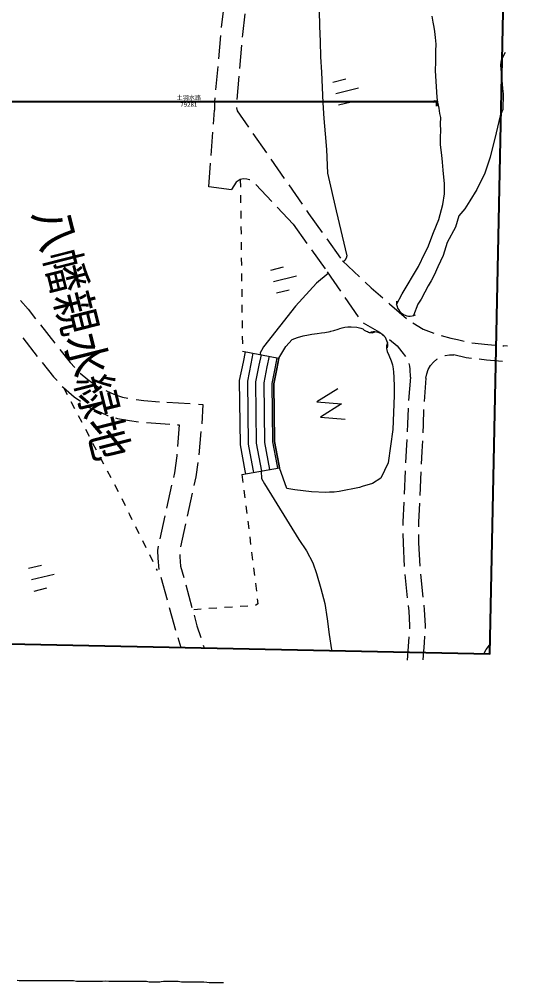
# Model space of a CAD drawing. Header units: millimetres. Extents: x 604133 to 1296463, y 247237 to 595748.
# Drawn here: x 831860 to 911210, y 284985 to 438839 of the extents above; entities that cross this region are included whole.
import ezdxf

# ---------------------------------------------------------------- set-up
doc = ezdxf.new("R2010")
doc.units = ezdxf.units.MM
doc.header["$LTSCALE"] = 100
doc.header["$PDSIZE"] = 300
doc.layers.get('Defpoints').update_dxf_attribs({"color": 153})
doc.layers.add('D-BGD', color=7, linetype='Continuous', lineweight=13)
doc.layers.add('S-SUV-ROAD', color=8, linetype='Continuous', lineweight=18)
doc.layers.add('D-WORK2', color=11, linetype='Continuous', plot=False)
doc.layers.add('D-WORK_1', color=11, linetype='Continuous', plot=False)
doc.styles.add('BIGFONT', font='txt', dxfattribs={"height": 0.2, "bigfont": 'BIGFONT'})
doc.styles.add('MS ゴシック', font='MS Gothic.ttf')
doc.dimstyles.new('DIM-200', dxfattribs={"dimscale": 200, "dimtxt": 3.5, "dimasz": 2.5, "dimexe": 0, "dimexo": 2, "dimgap": 0.8, "dimtad": 1, "dimdec": 0, "dimzin": 0, "dimdsep": 46, "dimtxsty": 'MS ゴシック', "dimblk": 'OPEN', "dimcen": 0.1, "dimclrd": 256, "dimclre": 256, "dimclrt": 256, "dimaunit": 1, "dimadec": 4, "dimazin": 0, "dimtfac": 1, "dimtdec": 0, "dimtmove": 0, "dimatfit": 3, "dimldrblk": 'OPEN', "dimfxl": 1, "dimtolj": 1, "dimtzin": 0, "dimlwd": -1, "dimlwe": -1, "dimarcsym": 2})

# ---------------------------------------------------------------- blocks, each defined once
blk = doc.blocks.new('21311212131313131')
at = {"layer": 'D-BGD', "linetype": 'Continuous'}
for p, q in [((2645314.605, -1081091.6319, 361448.9805), (2645290.4643, -1081691.757, 361419.9805)), ((2645280.6501, -1081847.1297, 361417.9805), (2645290.4643, -1081691.757, 361419.9805)), ((2681994.8971, -1094251.7587, 361491.9805), (2685704.8219, -1093772.3454, 361750.9804)), ((2650716.1934, -1094021.7183, 361529.9805), (2654460.7541, -1094222.4883, 361544.9805)), ((2665705.274, -1094521.7807, 361459.9805), (2669454.0598, -1094621.1202, 361437.9805)), ((2675698.9561, -1094713.1773, 361278.9805), (2677016.2202, -1094647.6703, 361269.9805)), ((2677016.2202, -1094647.6703, 361269.9805), (2680752.653, -1094369.7348, 361426.9805)), ((2650578.2961, -1096522.7148, 361529.9805), (2654323.5866, -1096715.9041, 361544.9805)), ((2677133.7237, -1097140.2779, 361269.9805), (2680869.7596, -1096860.985, 361421.9805)), ((2682113.5084, -1096750.6728, 361481.9805), (2685824.1438, -1096276.2087, 361740.9804)), ((2665567.0629, -1097019.1854, 361460.9805), (2669315.8488, -1097118.5248, 361437.9805)), ((2675561.7695, -1097219.1231, 361279.9805), (2677133.7237, -1097140.2779, 361269.9805)), ((2605559.1017, -1109395.0513), (2604597.6732, -1105770.1053)), ((2632272.1547, -1107762.9657, 361599.9805), (2634766.2248, -1104962.6126, 361557.9805)), ((2638117.5103, -1107239.5661, 361574.9805), (2641156.1534, -1105041.7227, 361555.9805)), ((2607372.4519, -1108914.8172), (2606834.0486, -1106884.9368)), ((2603747.1089, -1109874.8884), (2603209.5827, -1107845.4882)), ((2628804.9154, -1110341.8003, 361659.9805), (2631814.1702, -1108103.9279, 361607.9805)), ((2634066.5708, -1110170.344, 361599.9805), (2637105.214, -1107972.5006, 361580.9805)), ((2630593.2555, -1112756.1126, 361659.9805), (2633600.756, -1110517.2798, 361607.9805)), ((2624792.7635, -1113324.5929, 361729.9804), (2627801.5381, -1111087.5977, 361677.9805)), ((2624350.2092, -1113647.7812, 361756.9804), (2624792.7635, -1113324.5929, 361729.9804)), ((2626582.3776, -1115740.7428, 361729.9804), (2629589.8781, -1113501.91, 361677.9805)), ((2620314.9755, -1116589.4371, 362007.9804), (2623341.4216, -1114382.6366, 361819.9804)), ((2635770.1006, -1118683.0347), (2634808.6721, -1115058.0886)), ((2626582.3776, -1115740.7428, 361729.9804), (2623919.6291, -1118359.8321, 362063.9804)), ((2637583.4508, -1118202.8006), (2637045.0475, -1116172.9202)), ((2616280.619, -1119531.5732, 362257.9804), (2619305.7077, -1117325.1696, 362069.9804)), ((2633958.1078, -1119162.8718), (2633420.5817, -1117133.4716)), ((2647029.6108, -1123434.4029, 362959.9804), (2648012.1868, -1117599.4872, 360509.9805)), ((2666719.7476, -1123098.144, 362809.9804), (2665505.388, -1117132.18, 360629.9805)), ((2623031.4615, -1119232.5417, 362174.9804), (2620368.713, -1121851.6311, 362507.9804)), ((2612244.9051, -1122474.1062, 362507.9804), (2615271.3512, -1120267.3057, 362319.9804)), ((2676612.002, -1121663.0425, 363092.9804), (2677848.9124, -1121484.0046, 363128.9804)), ((2679084.9456, -1121304.4864, 363163.9804), (2680322.3362, -1121124.5713, 363199.9804)), ((2681558.3694, -1120945.0532, 363234.9804), (2682795.2797, -1120766.0152, 363270.9804)), ((2684031.3129, -1120586.4971, 363305.9804), (2685268.2233, -1120407.4591, 363340.9804)), ((2666719.7476, -1123098.144, 362809.9804), (2667956.658, -1122919.1061, 362844.9804)), ((2669192.6912, -1122739.5879, 362880.9804), (2670429.6015, -1122560.55, 362915.9804)), ((2671666.1149, -1122380.1547, 362951.9804), (2672903.0253, -1122201.1167, 362986.9804)), ((2674139.0585, -1122021.5986, 363022.9804), (2675375.9688, -1121842.5607, 363057.9804)), ((2687675.8253, -1121707.2297, 363417.9804), (2687786.5345, -1122952.3358, 363434.9804)), ((2598145.7742, -1124586.267, 363112.9804), (2601883.7021, -1124844.9679, 362964.9804)), ((2619602.7304, -1124346.2416, 362829.9804), (2620851.9602, -1124305.0523, 362835.9804)), ((2622101.6703, -1124262.9857, 362841.9804), (2623350.9002, -1124221.7963, 362847.9804)), ((2624600.13, -1124180.6069, 362853.9804), (2625848.9629, -1124138.0602, 362859.9804)), ((2627098.1928, -1124096.8708, 362865.9804), (2628347.4227, -1124055.6814, 362870.9804)), ((2629597.1327, -1124013.6149, 362876.9804), (2630846.3626, -1123972.4255, 362882.9804)), ((2632095.5925, -1123931.2361, 362888.9804), (2633345.3025, -1123889.1696, 362894.9804)), ((2634594.5324, -1123847.9802, 362900.9804), (2635843.7623, -1123806.7908, 362906.9804)), ((2637092.5952, -1123764.2441, 362912.9804), (2638341.825, -1123723.0547, 362918.9804)), ((2639591.0549, -1123681.8653, 362924.9804), (2640840.765, -1123639.7988, 362930.9804)), ((2642089.9948, -1123598.6094, 362936.9804), (2643339.2247, -1123557.42, 362942.9804)), ((2644588.9348, -1123515.3535, 362947.9804), (2645838.1646, -1123474.1641, 362953.9804)), ((2687897.2436, -1124197.442, 363452.9804), (2688008.4329, -1125441.671, 363469.9804)), ((2603129.9427, -1124932.1065, 362915.9804), (2606867.8707, -1125190.8075, 362767.9804)), ((2621309.2962, -1125747.8951, 362809.9804), (2620860.8142, -1129378.5097, 362829.9804)), ((2688119.142, -1126686.7771, 363487.9804), (2688229.8511, -1127931.8833, 363505.9804)), ((2596669.6173, -1127992.8854, 363160.9804), (2600407.065, -1128252.4636, 363014.9804)), ((2601653.3056, -1128339.6021, 362966.9804), (2605391.6306, -1128599.6605, 362821.9804)), ((2610877.0411, -1128812.9049, 362756.9804), (2608620.004, -1128685.436, 362739.9804)), ((2615869.3662, -1129095.9474, 362792.9804), (2612125.2216, -1128884.0049, 362765.9804)), ((2620860.8142, -1129378.5097, 362829.9804), (2617116.6696, -1129166.5672, 362801.9804)), ((2688340.5603, -1129176.9894, 363522.9804), (2688445.3913, -1130351.6154, 363539.9804)), ((2694062.736, -1128728.6613, 363634.9803), (2694508.8492, -1128571.9971, 363632.5848)), ((2659948.3793, -1129836.2759, 363100.9804), (2663689.79, -1130061.5423, 363229.9804)), ((2684526.7783, -1131712.0385, 363379.9804), (2688121.785, -1130653.2774, 363524.9804)), ((2655381.3588, -1135352.8683, 363133.9804), (2655555.7948, -1131606.4318, 363117.9804)), ((2669863.9871, -1130982.4653, 363183.9804), (2673543.8204, -1131707.5599, 363160.9804)), ((2674770.4316, -1131949.2581, 363152.9804), (2678449.3877, -1132673.8725, 363129.9804)), ((2692936.0326, -1132833.9007, 363645.9803), (2694508.8492, -1132281.5652, 363637.9791)), ((2658740.5827, -1138546.1983, 363137.9804), (2658910.0694, -1134800.4725, 363081.9804)), ((2668637.2058, -1134302.1537, 363187.9804), (2672315.9955, -1135031.2372, 363164.9804)), ((2673542.1264, -1135273.8125, 363156.9804), (2677220.039, -1136002.4158, 363133.9804)), ((2683364.4947, -1135703.1768, 363303.9804), (2686959.5015, -1134644.4157, 363442.9804)), ((2682019.9726, -1136476.546, 363263.9804), (2682283.7922, -1136338.2412, 363259.9804)), ((2677590.8773, -1138794.4536, 363339.9804), (2678698.1511, -1138214.9767, 363320.9804)), ((2679805.4249, -1137635.4998, 363301.9804), (2680912.6988, -1137056.0229, 363282.9804)), ((2675376.3296, -1139953.4074, 363377.9804), (2676483.6034, -1139373.9305, 363358.9804)), ((2668732.2896, -1143428.9114, 363433.9804), (2669824.9204, -1142822.0378, 363446.9804)), ((2670919.2224, -1142218.359, 363458.9804), (2672038.5909, -1141662.6038, 363437.9804)), ((2666545.7537, -1144640.8212, 363407.9804), (2667638.7815, -1144035.3049, 363420.9804)), ((2664360.095, -1145853.2112, 363381.9804), (2665453.1229, -1145247.6949, 363394.9804)), ((2659987.4203, -1148278.3881, 363328.9804), (2661080.9283, -1147671.9946, 363341.9804)), ((2662173.9562, -1147066.4783, 363354.9804), (2663266.587, -1146459.6047, 363367.9804)), ((2657801.7616, -1149490.7781, 363302.9804), (2658893.9123, -1148884.7816, 363315.9804)), ((2655614.7456, -1150703.565, 363275.9804), (2656708.2536, -1150097.1716, 363288.9804)), ((2653429.0869, -1151915.955, 363249.9804), (2654522.5949, -1151309.5615, 363262.9804)), ((2643479.9986, -1155814.3475, 363194.9804), (2646372.1612, -1153428.0116, 363235.9804)), ((2684188.3713, -1156395.5784), (2683226.9428, -1152770.6324)), ((2686001.7215, -1155915.3444), (2685463.3182, -1153885.464)), ((2682376.3785, -1156875.4155), (2681838.8524, -1154846.0153)), ((2645626.1391, -1158582.9984, 363192.9804), (2648517.4245, -1156196.1823, 363233.9804))]:
    blk.add_line(p, q, dxfattribs=at)
at = {"layer": 'D-BGD', "linetype": 'Continuous', "extrusion": (0.218858, -0.024249, 0.975455), "elevation": 957721.7148}
blk.add_lwpolyline([(-788949.1248, -2601455.7577), (-786348.1175, -2601414.8853), (-785200.8144, -2601355.8474)], dxfattribs=at)
at = {"layer": 'D-BGD', "linetype": 'Continuous', "extrusion": (0.208942, -0.023772, 0.977639), "elevation": 932288.9182}
blk.add_lwpolyline([(-775584.8408, -2615545.5456), (-778180.057, -2615688.206), (-779330.4144, -2615707.2274)], dxfattribs=at)
at = {"layer": 'D-BGD', "linetype": 'Continuous'}
for points, elevation in [([(2694508.8492, -1083877.7451), (2693815.4388, -1083494.5044), (2693126.6408, -1083003.4269), (2693040.6813, -1082923.0775)], 361999.9804), ([(2592388.7222, -1112332.5759), (2594841.4413, -1112204.6363), (2597290.1906, -1112063.1231), (2599738.94, -1111921.6099), (2602188.5216, -1111757.7516), (2604642.905, -1111585.1216), (2607102.0904, -1111403.72), (2609566.9099, -1111191.2016), (2612037.3636, -1110947.5663), (2614518.2533, -1110664.0426), (2618290.3619, -1110437.5585), (2624281.5503, -1108906.3966), (2631429.6283, -1107073.7277), (2631810.9696, -1107168.4843), (2632179.3782, -1107370.1649), (2632388.8739, -1107633.0557)], 361999.9804), ([(2666100.3382, -1120022.9642), (2667283.16, -1119986.462), (2668097.9559, -1119497.6801), (2676871.254, -1113800.7574), (2678649.7051, -1112551.2731), (2680590.6563, -1111504.7512), (2682238.0494, -1110890.3446), (2684628.6592, -1110146.9845), (2687009.6651, -1109421.1677), (2689485.9442, -1109021.1161), (2691948.6497, -1108625.0343), (2694420.1269, -1108233.7544), (2694508.8492, -1108219.708)], 361999.9804), ([(2634347.0049, -1109970.4521), (2635910.7949, -1111841.1632), (2639633.6886, -1115099.0551), (2646259.8018, -1120071.6818), (2646838.7297, -1120388.6085), (2647239.0873, -1120573.578), (2647516.8334, -1120566.0212)], 361999.9804), ([(2647529.7661, -1120459.0972), (2649214.8763, -1120754.5683), (2651886.9532, -1121225.5295), (2661667.9944, -1120914.0455), (2666088.4291, -1119982.2435)], 361699.9805), ([(2647743.2219, -1119173.7037), (2649441.9057, -1119465.2051), (2651984.7134, -1119922.4014), (2661510.3537, -1119619.3065), (2665827.0019, -1118710.4906)], 361199.9805), ([(2647316.3102, -1121744.4907), (2648992.6488, -1122035.1599), (2651789.193, -1122528.6575), (2661825.6351, -1122208.7846), (2665822.1521, -1121364.125), (2666341.0847, -1121249.1946)], 362099.9804), ([(2647098.8847, -1123016.3106), (2648761.6497, -1123310.9495), (2651700.2044, -1123836.5875), (2661983.2758, -1123503.5236), (2666105.9245, -1122636.7102), (2666602.5119, -1122520.9476)], 362599.9804)]:
    blk.add_lwpolyline(points, dxfattribs=dict(at, elevation=elevation))
at = {"layer": 'D-BGD', "linetype": 'Continuous', "extrusion": (0.032714, -0.006921, 0.999441), "elevation": 455309.1687}
blk.add_lwpolyline([(-515346.3871, -2801359.0244), (-516148.2677, -2801448.7429), (-518195.1433, -2801448.7429)], dxfattribs=at)
at = {"layer": 'D-BGD', "linetype": 'Continuous', "extrusion": (0.141152, -0.030091, 0.989531), "elevation": 763638.3089}
blk.add_lwpolyline([(-516498.6459, -2731739.7497), (-514918.7715, -2731797.7535), (-513811.5257, -2731795.1806), (-512749.6778, -2731797.7535)], dxfattribs=at)
at = {"layer": 'D-BGD', "linetype": 'Continuous', "extrusion": (-0.067491, 0.014663, 0.997612), "elevation": 165896.7097}
blk.add_lwpolyline([(504233.7253, 2836583.0033), (504192.279, 2836555.6099), (503537.4081, 2836278.9454), (502834.1097, 2836121.2415)], dxfattribs=at)
at = {"layer": 'D-BGD', "linetype": 'Continuous', "extrusion": (0.067629, -0.011051, 0.997649), "elevation": 551401.4458}
blk.add_lwpolyline([(-655878.4564, -2752831.9638), (-654116.9038, -2753503.2463), (-652277.95, -2753809.7013)], dxfattribs=at)
at = {"layer": 'D-BGD', "linetype": 'Continuous', "extrusion": (-0.012116, -0.628827, 0.777451), "elevation": 936282.3059}
blk.add_lwpolyline([(2712488.7942, -581964.1747), (2713544.5916, -581981.6644), (2716234.292, -582129.5314)], dxfattribs=at)
at = {"layer": 'D-BGD', "linetype": 'Continuous', "extrusion": (0.007982, -0.097015, 0.995251), "elevation": 487193.2865}
blk.add_lwpolyline([(2557033.8078, -1266962.6092), (2559441.9896, -1267168.0689), (2560766.2934, -1267322.1636)], dxfattribs=at)
at = {"layer": 'D-BGD', "linetype": 'Continuous', "extrusion": (-0.011826, -0.626723, 0.779153), "elevation": 936070.261}
blk.add_lwpolyline([(2680880.2284, -586824.3645), (2682599.598, -586856.2709), (2684630.016, -586875.4147)], dxfattribs=at)
at = {"layer": 'D-BGD', "linetype": 'Continuous', "extrusion": (0.027003, -0.248846, 0.968167), "elevation": 694442.7969}
blk.add_lwpolyline([(2537023.8264, -1242101.7836), (2540023.7061, -1242541.2445), (2540738.6028, -1242609.1612)], dxfattribs=at)
at = {"layer": 'D-BGD', "linetype": 'Continuous', "extrusion": (-0.007481, -0.1398, 0.990151), "elevation": 491435.5753}
blk.add_lwpolyline([(2703249.078, -893733.0849), (2703661.2412, -893608.0481), (2704159.9491, -893468.7998), (2705383.1202, -893322.3345)], dxfattribs=at)
at = {"layer": 'D-BGD', "linetype": 'Continuous', "extrusion": (0.007417, -0.139805, 0.990151), "elevation": 531022.3112}
blk.add_lwpolyline([(2593733.356, -1173145.7093), (2593751.1717, -1173147.3054), (2596239.6743, -1173288.5648), (2597474.6698, -1173397.3024)], dxfattribs=at)
at = {"layer": 'D-BGD', "linetype": 'Continuous', "extrusion": (-0.011492, -0.613229, 0.789822), "elevation": 927580.5641}
blk.add_lwpolyline([(2680654.9675, -605087.9129), (2682431.998, -605122.1519), (2684404.7085, -605141.717)], dxfattribs=at)
at = {"layer": 'D-BGD', "linetype": 'Continuous', "extrusion": (-0.013842, -0.651894, 0.758184), "elevation": 951517.6489}
blk.add_lwpolyline([(2714700.5509, -551401.0406), (2715522.4672, -551414.8434), (2718446.1867, -551569.7416)], dxfattribs=at)
at = {"layer": 'D-BGD', "linetype": 'Continuous', "extrusion": (-0.765077, 0.643685, 0.018092), "elevation": -2720577.9515}
blk.add_lwpolyline([(-856966.7825, 410817.4506), (-857134.0697, 410817.4506), (-860716.3285, 410780.4445)], dxfattribs=at)
at = {"layer": 'D-BGD', "linetype": 'Continuous', "extrusion": (0.027235, -0.219759, 0.975174), "elevation": 666300.8837}
blk.add_lwpolyline([(2515348.5662, -1302059.505), (2515399.9189, -1302066.7302), (2518457.7063, -1302556.2528), (2519055.6673, -1302622.1846)], dxfattribs=at)
at = {"layer": 'D-BGD', "linetype": 'Continuous', "extrusion": (0.279645, -0.235471, 0.930781), "elevation": 1333515.6105}
blk.add_lwpolyline([(853085.2108, -2406231.6577), (854355.3168, -2406269.9532), (856834.2277, -2406269.9532)], dxfattribs=at)
at = {"layer": 'D-BGD', "linetype": 'Continuous', "extrusion": (0.163663, -0.062983, 0.984504), "elevation": 857909.4655}
blk.add_lwpolyline([(-81652.1527, -2754665.1171), (-78683.0525, -2755041.4771), (-77944.1489, -2755206.8475)], dxfattribs=at)
at = {"layer": 'D-BGD', "linetype": 'Continuous'}
blk.add_lwpolyline([(2652687.3039, -1108086.9546), (2654857.3679, -1111390.8397), (2655104.0947, -1107445.7099), (2657274.1586, -1110749.595), (2657520.0083, -1106803.985)], dxfattribs=at)
at = {"layer": 'D-BGD', "linetype": 'Continuous', "extrusion": (-0.025737, -0.018243, 0.999502), "elevation": 314491.1227}
blk.add_lwpolyline([(2467505.3976, 1554596.7439), (2467877.8949, 1555325.8219), (2468309.4792, 1555325.8219)], dxfattribs=at)
at = {"layer": 'D-BGD', "linetype": 'Continuous', "extrusion": (0.078755, 0.886819, 0.455356), "elevation": -627340.8748}
blk.add_lwpolyline([(-2682440.8253, 728727.7461), (-2685750.9617, 728783.9063), (-2686190.2582, 728764.8118)], dxfattribs=at)
at = {"layer": 'D-BGD', "linetype": 'Continuous', "extrusion": (0.001977, 0.081352, 0.996683), "elevation": 275156.323}
blk.add_lwpolyline([(-2634686.1273, 1087499.7905), (-2634746.9837, 1087497.3728), (-2635231.7259, 1087364.6162), (-2637756.9033, 1085420.6039)], dxfattribs=at)
at = {"layer": 'D-BGD', "linetype": 'Continuous', "extrusion": (-0.054313, -0.421808, 0.905057), "elevation": 663474.1682}
blk.add_lwpolyline([(2714465.34, -558138.3412), (2716405.0676, -558070.1525), (2718212.9639, -558004.3152)], dxfattribs=at)
at = {"layer": 'D-BGD', "linetype": 'Continuous', "extrusion": (0.015988, -0.293653, 0.955778), "elevation": 719848.5786}
blk.add_lwpolyline([(2541421.3137, -1105936.4225), (2542019.8289, -1106014.6304), (2543400.0621, -1106048.6338)], dxfattribs=at)
at = {"layer": 'D-BGD', "linetype": 'Continuous', "extrusion": (-0.221685, 0.641907, 0.734037), "elevation": -1054850.1527}
blk.add_lwpolyline([(-2173029.5889, 1675541.3435), (-2174797.6757, 1675650.3098), (-2176776.0778, 1675637.0572)], dxfattribs=at)
at = {"layer": 'D-BGD', "linetype": 'Continuous', "extrusion": (0.016145, 0.003606, 0.999863), "elevation": 401862.1793}
blk.add_lwpolyline([(-1681992.3324, -2339070.5979), (-1681325.1159, -2339251.9483), (-1682085.2713, -2342214.0053)], dxfattribs=at)
at = {"layer": 'D-BGD', "linetype": 'Continuous', "extrusion": (0.034644, 0.143867, 0.98899), "elevation": 288967.4234}
blk.add_lwpolyline([(-2855461.8945, 523403.1164), (-2857746.5459, 523139.5665), (-2859195.6973, 523078.7473)], dxfattribs=at)
at = {"layer": 'D-BGD', "linetype": 'Continuous', "extrusion": (-0.037284, 0.016471, 0.999169), "elevation": 244956.0453}
blk.add_lwpolyline([(-37602.079, 2902661.1148), (-37853.2966, 2902562.9786), (-39063.2414, 2905826.0081)], dxfattribs=at)
at = {"layer": 'D-BGD', "linetype": 'Continuous', "extrusion": (0.273058, -0.947941, 0.163852), "elevation": 1868823.5167}
blk.add_lwpolyline([(2269154.7655, 58062.3897), (2270543.5002, 58114.0884), (2272901.6558, 58211.4037)], dxfattribs=at)
at = {"layer": 'D-BGD', "linetype": 'Continuous', "extrusion": (0.016027, 0.003324, 0.999866), "elevation": 401869.9563}
blk.add_lwpolyline([(-1655703.9926, -2361910.676), (-1654490.7041, -2362338.3464), (-1652104.3004, -2362949.3043)], dxfattribs=at)
at = {"layer": 'D-BGD', "linetype": 'Continuous', "extrusion": (0.00251, 0.005008, 0.999984), "elevation": 364110.1897}
blk.add_lwpolyline([(2657170.086, -1145333.727), (2657270.4499, -1144994.2096), (2657523.9428, -1143115.0765), (2657727.4287, -1141629.2491)], dxfattribs=at)
at = {"layer": 'D-BGD', "linetype": 'Continuous', "extrusion": (0.060221, -0.083807, 0.994661), "elevation": 618090.0577}
blk.add_lwpolyline([(1504951.1253, -2435786.6999), (1505304.8438, -2435844.8393), (1506186.5568, -2435970.8079)], dxfattribs=at)
at = {"layer": 'D-BGD', "linetype": 'Continuous', "extrusion": (-0.006659, 0.019495, 0.999788), "elevation": 323111.8945}
blk.add_lwpolyline([(-2137260.4069, 1951568.0686), (-2138598.1965, 1950742.8537), (-2140337.7471, 1949432.2183)], dxfattribs=at)
at = {"layer": 'D-BGD', "linetype": 'Continuous', "extrusion": (0.005273, 0.007553, 0.999958), "elevation": 368526.9418}
blk.add_lwpolyline([(2651282.1857, -1154918.7506), (2651476.6584, -1154732.2056), (2652901.575, -1153004.0817), (2653596.8968, -1151975.5764)], dxfattribs=at)
at = {"layer": 'D-BGD', "linetype": 'Continuous', "extrusion": (-0.217983, 0.24763, 0.944014), "elevation": -519586.6081}
blk.add_lwpolyline([(-1225523.0892, 2587861.361), (-1228218.0188, 2587952.2964), (-1229270.5324, 2587903.7975)], dxfattribs=at)
at = {"layer": 'D-BGD', "linetype": 'Continuous', "extrusion": (-0.198086, 0.223555, 0.954351), "elevation": -436454.1402}
blk.add_lwpolyline([(-1216771.2246, 2610675.0025), (-1219710.8622, 2610782.1376), (-1220518.6178, 2610748.6579)], dxfattribs=at)
at = {"layer": 'D-BGD', "linetype": 'Continuous', "extrusion": (-0.327295, 0.381856, 0.864329), "elevation": -992633.0558}
blk.add_lwpolyline([(-1249924.7921, 2428073.7612), (-1251754.9869, 2428028.0289), (-1253673.6232, 2428069.7845)], dxfattribs=at)
at = {"layer": 'D-BGD', "linetype": 'Continuous'}
for points in [[(2598468.6695, -1082463.0489, 360049.9805), (2599360.2386, -1082916.9259, 360079.9805), (2599744.7174, -1083047.6013, 360089.9805), (2599940.19, -1083086.2079, 360089.9805), (2600533.074, -1083148.5659, 360099.9805), (2601094.2003, -1083102.3355, 360119.9805), (2602240.4625, -1082966.0165, 360129.9805), (2604217.6576, -1082748.7631, 360129.9805), (2605082.204, -1082606.4273, 360129.9805), (2607537.8692, -1082639.7059, 360049.9805), (2608566.0061, -1083031.5406, 359999.9805), (2611296.1556, -1083625.496, 359999.9805), (2615192.6741, -1084504.5533, 359989.9805), (2617768.5213, -1085276.2466, 360029.9805), (2620412.3032, -1086506.9441, 360089.9805), (2622272.5304, -1087627.9053, 360129.9805), (2623538.7832, -1088355.3005, 360149.9805), (2624676.2163, -1089297.1845, 360209.9805), (2626522.9944, -1089817.9632, 360269.9805), (2628951.2638, -1091067.4858, 360209.9805), (2631058.8856, -1091674.0581, 360179.9805), (2632898.8147, -1092498.8977, 360149.9805), (2634247.5323, -1093054.8299, 360169.9805), (2635165.4164, -1093523.1127, 360189.9805), (2635953.199, -1093999.9758, 360219.9805), (2636972.3729, -1094512.3081, 360259.9805), (2638098.4709, -1095037.573, 360339.9805), (2638946.8227, -1095570.3948, 360339.9805), (2640765.4302, -1096246.7576, 360519.9805)], [(2639053.3833, -1098957.642, 360499.9805), (2637329.982, -1098128.1917, 360429.9805), (2632922.8435, -1095578.7551, 360439.9805), (2630770.2731, -1094616.9651, 360349.9805), (2629847.5871, -1094157.454, 360339.9805), (2627422.7134, -1093297.4034, 360359.9805), (2625326.5512, -1092503.298, 360349.9805), (2622900.4627, -1091916.1916, 360239.9805), (2621240.8352, -1091657.4714, 360079.9805), (2620479.4344, -1091673.8668, 360049.9805), (2619637.4245, -1091691.7353, 360049.9805), (2617416.7376, -1091958.0984, 360169.9805), (2616153.9476, -1092099.028, 360189.9805), (2615039.6345, -1092218.636, 360209.9805), (2613384.0436, -1092452.3422, 360229.9805), (2612111.0088, -1092507.8608, 360279.9805), (2611185.2523, -1092491.2837, 360379.9805), (2610047.1209, -1092529.4503, 360479.9805), (2609031.1514, -1092531.8896, 360509.9805), (2608394.8589, -1092673.7758, 360509.9805), (2607579.8048, -1092809.0043, 360499.9805), (2606609.8075, -1093019.0166, 360489.9805), (2605847.3832, -1093183.0566, 360489.9805), (2601548.4026, -1093497.3241, 360119.9805), (2600169.276, -1093517.5649, 360019.9805), (2598451.002, -1093511.749, 359989.9805), (2597354.4234, -1093515.6614, 359999.9805), (2596302.3439, -1093646.5376, 360029.9805), (2595335.6754, -1093767.1691, 360059.9805), (2594624.4078, -1093879.4116, 360069.9805), (2593826.0648, -1094046.5891, 360099.9805), (2592883.2146, -1094248.662, 360159.9805)], [(2650716.1934, -1094021.7183, 361529.9805), (2649999.6743, -1093914.4786, 361519.9805), (2649314.4634, -1093687.5736, 361499.9805), (2648682.9057, -1093341.8354, 361479.9805), (2648131.3163, -1092891.6698, 361459.9805), (2647654.8932, -1092345.8484, 361449.9805), (2647580.385, -1092219.557, 361445.9805)], [(2686941.9436, -1093611.6638, 361837.9804), (2687691.5759, -1093514.7234, 361889.9804), (2690191.4819, -1093321.4126, 361909.9804), (2690675.5785, -1093336.7568, 361904.9804)], [(2687061.1824, -1096117.7617, 361827.9804), (2687947.9525, -1096003.5525, 361889.9804), (2690245.9196, -1095825.0971, 361909.9804), (2690794.3371, -1095843.7318, 361903.9804)], [(2644659.8404, -1099970.1965, 361428.9805), (2645617.1672, -1098754.5743, 361459.9805), (2646559.3095, -1097970.6944, 361459.9805), (2647308.9513, -1097344.7815, 361451.9805)], [(2645166.3033, -1100286.2145, 360549.9805), (2645676.0815, -1100417.0811, 360549.9805), (2646105.442, -1100424.1214, 360539.9805), (2646578.852, -1100329.8717, 360539.9805), (2647163.5383, -1100011.5293, 360539.9805), (2648050.8125, -1099619.4268, 360539.9805), (2648684.7997, -1099419.2767, 360539.9805), (2649342.6053, -1099300.5679, 360549.9805), (2649863.8432, -1099243.9014, 360549.9805), (2650631.7102, -1099174.044, 360569.9805), (2652210.4704, -1099080.6839, 360589.9805), (2653599.2008, -1099042.8999, 360599.9805), (2659000.461, -1099172.456, 360629.9805), (2664369.8392, -1099797.576, 360559.9805), (2666844.6548, -1100878.7731, 360609.9805), (2667684.5602, -1102239.199, 360579.9805), (2668215.2202, -1103852.1465, 360579.9805), (2668377.3376, -1104305.7079, 360559.9805), (2669081.9666, -1107495.9425, 360539.9805), (2669218.0274, -1108288.6514, 360529.9805), (2669255.9358, -1109073.2295, 360529.9805), (2669310.9379, -1109639.1577, 360529.9805), (2669216.4491, -1111935.9101, 360529.9805), (2668965.8023, -1114580.3902, 360579.9805), (2668769.8898, -1115875.3876, 360609.9805), (2665505.388, -1117132.18, 360629.9805), (2664918.5878, -1117266.959, 360629.9805), (2661323.6432, -1118023.6439, 360599.9805), (2652098.0941, -1118320.0143, 360519.9805), (2649719.6422, -1117895.7905, 360509.9805), (2648012.1868, -1117599.4872, 360509.9805), (2646128.7821, -1116500.039, 360609.9805), (2644988.2115, -1115522.2362, 360609.9805), (2644660.6478, -1114704.4942, 360579.9805), (2644367.5299, -1113803.0055, 360579.9805), (2644181.3359, -1112914.4496, 360599.9805), (2644075.1772, -1112400.319, 360599.9805), (2643936.8111, -1111549.3461, 360599.9805), (2643841.2797, -1110870.0276, 360589.9805), (2643757.4661, -1110356.7292, 360589.9805), (2643587.9832, -1109500.1222, 360589.9805), (2643529.9106, -1109377.128, 360589.9805), (2643409.346, -1108889.3123, 360589.9805), (2643188.5151, -1108209.8025, 360579.9805), (2643077.1718, -1107955.0425, 360559.9805), (2642948.4766, -1107565.3791, 360539.9805), (2642852.5625, -1107136.6596, 360539.9805), (2642788.5975, -1106691.2289, 360539.9805), (2642742.3671, -1106130.1026, 360539.9805), (2642785.2591, -1105218.7519, 360539.9805), (2642941.7998, -1104620.4251, 360569.9805), (2643052.4352, -1104293.378, 360569.9805), (2643235.549, -1104063.0102, 360589.9805), (2643390.0427, -1103759.9727, 360599.9805), (2643465.4003, -1103539.0175, 360609.9805), (2643562.2709, -1103341.2396, 360609.9805), (2643583.9752, -1103239.1175, 360609.9805), (2643585.8309, -1103069.1277, 360619.9805), (2643646.1419, -1102771.533, 360639.9805), (2643480.8869, -1102282.0529, 360639.9805)], [(2647965.4494, -1117893.1122, 360499.9805), (2649672.9048, -1118189.4155, 360499.9805), (2652073.7019, -1118614.4714, 360509.9805), (2661357.5149, -1118315.7958, 360589.9805), (2664983.5763, -1117564.7449, 360619.9805), (2665561.6049, -1117425.164, 360619.9805)], [(2648012.1868, -1117599.4872, 360509.9805), (2649719.6422, -1117895.7905, 360509.9805), (2652098.0941, -1118320.0143, 360519.9805), (2661323.6432, -1118023.6439, 360599.9805), (2664918.5878, -1117266.959, 360629.9805), (2665505.388, -1117132.18, 360629.9805)], [(2619618.9966, -1122840.0354, 362559.9804), (2619608.9958, -1122856.2213, 362559.9804), (2619534.92, -1123283.0852, 362559.9804), (2619491.7697, -1123840.8827, 362789.9804), (2619602.7304, -1124346.2416, 362829.9804), (2620043.8756, -1124998.1548, 362819.9804), (2621237.0551, -1125704.9275, 362810.9804)], [(2679667.7323, -1132789.0612, 363294.9804), (2680036.2547, -1132759.3763, 363289.9804), (2681528.1307, -1132595.6519, 363259.9804), (2683329.0275, -1132065.2789, 363331.9804)], [(2663696.5663, -1133568.5898, 363240.9804), (2663943.9513, -1133583.1735, 363249.9804), (2666670.5136, -1133912.9563, 363199.9804), (2667411.0748, -1134059.5784, 363194.9804)], [(2678444.1209, -1136227.9089, 363211.9804), (2679101.8127, -1136340.5656, 363299.9804), (2680362.9383, -1136244.3263, 363289.9804), (2682164.4453, -1136046.0386, 363260.9804)], [(2653769.2044, -1145138.7937, 363188.9804), (2654073.5293, -1144345.4803, 363179.9804), (2654420.2911, -1143566.278, 363179.9804), (2654758.0229, -1142428.7205, 363169.9804), (2654871.6963, -1141575.4988, 363164.9804)], [(2656248.2957, -1148123.9156, 363204.9804), (2656535.2975, -1147699.6114, 363199.9804), (2657303.7289, -1145691.9978, 363179.9804), (2657713.7478, -1144776.4191, 363179.9804), (2657737.8148, -1144694.971, 363178.9804)]]:
    blk.add_polyline3d(points, dxfattribs=at)
for centre, start, end in [((2638687.756, -1096822.2685), 265.04339789, 25.044853446), ((2645649.1203, -1102394.8982), 81.283397351, 201.284852907)]:
    blk.add_arc(centre, 2165.0475, start, end, dxfattribs=at)
at = {"layer": 'Defpoints'}
blk.add_lwpolyline([(2494508.8492, -1382923.0775), (2694508.8492, -1382923.0775), (2694508.8492, -1082923.0775), (2494508.8492, -1082923.0775)], close=True, dxfattribs=at)
at = {"layer": 'D-BGD', "linetype": 'Continuous', "style": 'BIGFONT'}
blk.add_text('八幡親水緑地', height=6249.99966, rotation=15.3020596, dxfattribs=at).set_placement((2625745.4024, -1157884.6445))
at = {"layer": 'D-WORK2', "linetype": 'Continuous', "style": 'BIGFONT'}
blk.add_text('八幡親水緑地', height=6249.99966, rotation=15.302059607, dxfattribs=at).set_placement((2625745.4024, -1157884.6445))
blk = doc.blocks.new('_Open')
at = {"color": 0, "linetype": 'ByBlock', "lineweight": -2}
for p, q in [((-1, 0.17), (0, 0)), ((-1, -0.17), (0, 0)), ((0, 0), (-1, 0))]:
    blk.add_line(p, q, dxfattribs=at)
blk = doc.blocks.new('*D30')
at = {"layer": 'D-WORK_1', "transparency": 16777216}
for p, q in [((819320, 413913), (819320, 425720)), ((819820, 425720), (898101, 425720)), ((898601, 424978), (898601, 425720))]:
    blk.add_line(p, q, dxfattribs=at)
at = {"layer": 'Defpoints', "color": 0, "transparency": 16777216}
for p in [(898601, 425720), (898601, 424578, 362400), (819320, 413513)]:
    blk.add_point(p, dxfattribs=at)
at = {"layer": 'D-WORK_1', "transparency": 16777216, "xscale": 500, "yscale": 500, "zscale": 500}
for p, rotation in [((819320, 425720), 179.9999998932783), ((898601, 425720), 359.9999998932783)]:
    blk.add_blockref('_Open', p, dxfattribs=dict(at, rotation=rotation))
at = {"layer": 'D-WORK_1', "transparency": 16777216, "char_height": 700, "attachment_point": 5, "rotation": 360, "style": 'MS ゴシック'}
for s, insert in [('\\A1;土羽水路', (858961, 426294)), ('\\A1;79281', (858961, 425210))]:
    blk.add_mtext(s, dxfattribs=dict(at, insert=insert))

msp = doc.modelspace()

# ---------------------------------------------------------------- linework, layer by layer
at = {"layer": 'D-BGD', "linetype": 'Continuous', "lineweight": 13, "elevation": 354000}
msp.add_lwpolyline([(864484.9, 284985.5), (864236.2, 284985.5), (864185.5, 284985.5), (864156.4, 284985.5), (864048.6, 284985.5), (863579.7, 284985.5), (863232.8, 284985.5), (863003, 284985.5), (862692.5, 284985.5), (862426.3, 284985.5), (862229.4, 284985.5), (861849.6, 285023.3), (861336.3, 285074.5), (861272.9, 285085.5), (861226, 285085.5), (860696.2, 285085.5), (860222.6, 285085.5), (860119.5, 285085.5), (859980.2, 285085.5), (859542.8, 285085.5), (859219.2, 285085.5), (858966.1, 285085.5), (858624.1, 285085.5), (858389.4, 285085.5), (858215.8, 285085.5), (857812.7, 285085.5), (857268, 285179.9), (857236, 285183.1), (857212.4, 285185.5), (856659.3, 285185.5), (856208.9, 285185.5), (856128.7, 285185.5), (856082.6, 285185.5), (855762.5, 285185.5), (855505.9, 285185.5), (855396.3, 285166.5), (855205.5, 285185.5), (854929.2, 285185.5), (854555.7, 285120.7), (854352.5, 285085.5), (854202.1, 285085.5), (853775.8, 285085.5), (853565.2, 285085.5), (853199.1, 285085.5), (853199, 285085.5), (853198.7, 285085.5), (852832.8, 285085.5), (852622.4, 285085.5), (852195.3, 285159.5), (852045.7, 285185.5), (851843.5, 285185.5), (851469, 285185.5), (851191.9, 285185.5), (850892.3, 285185.5), (850487.4, 285185.5), (850315.6, 285185.5), (850188.5, 285185.5), (849738.9, 285185.5), (849185.1, 285185.5), (849162.2, 285185.5), (849131.2, 285185.5), (848585.5, 285185.5), (848181.7, 285185.5), (848008.8, 285185.5), (847775.1, 285185.5), (847432.1, 285185.5), (847178.3, 285185.5), (846855.4, 285185.5), (846419, 285185.5), (846278.7, 285185.5), (846174.9, 285185.5), (845702, 285232.6), (845171.5, 285193.5), (845125.3, 285185.5), (845062.9, 285185.5), (844548.6, 285185.5), (844168.1, 285185.5), (843971.9, 285185.5), (843706.8, 285185.5), (843395.2, 285185.5), (843164.7, 285185.5), (842818.5, 285185.5), (842350.6, 285185.5), (842241.8, 285185.5), (842161.3, 285185.5), (841665.1, 285185.5), (841480, 285185.5), (841157.9, 285185.5), (841088.4, 285185.5), (840994.5, 285201.8), (840511.7, 285285.5), (840154.5, 285285.5), (839935, 285285.5), (839638.4, 285285.5), (839358.3, 285285.5), (839151.1, 285285.5), (838781.6, 285285.5), (838282.3, 285285.5), (838204.9, 285285.5), (838147.7, 285285.5), (837628.2, 285285.5), (837144.3, 285285.5), (837051.5, 285285.5), (836926.1, 285285.5), (836474.8, 285285.5), (836140.9, 285285.5), (835898.1, 285285.5), (835570, 285285.5), (835321.4, 285285.5), (835137.5, 285285.5), (834744.7, 285285.5), (834213.9, 285285.5), (834168, 285285.5), (834134.1, 285285.5), (833591.3, 285285.5), (833130.7, 285285.5), (833014.6, 285285.5), (832857.8, 285285.5), (832437.9, 285285.5), (832127.3, 285285.5), (831861.2, 285285.5), (831501.6, 285347.8)], dxfattribs=at)
at = {"layer": 'S-SUV-ROAD', "linetype": 'Continuous', "extrusion": (0.017243, 0.036933, 0.999169), "elevation": 745064.9}
msp.add_lwpolyline([(-618423.8, -671785.7), (-618675, -671883.8), (-619884.9, -668620.8)], dxfattribs=at)

# ---------------------------------------------------------------- block references
at = {"layer": 'D-BGD', "rotation": 268.807065034117}
msp.add_blockref('21311212131313131', (2045832.1, 3008884.8, 354000), dxfattribs=at)

# ---------------------------------------------------------------- texts
at = {"layer": 'D-WORK_1', "linetype": 'Continuous', "style": 'BIGFONT'}
msp.add_text('八幡親水緑地', height=6250, rotation=284.109125, dxfattribs=at).set_placement((833532.6, 407814.6, 354000))

# ---------------------------------------------------------------- dimensions: what is measured, and where the dimension line sits
at = {"layer": 'D-WORK_1'}
dim = msp.add_linear_dim(base=(898601.2, 425720.3, 354000), p1=(819320, 413512.7, 354000), p2=(898601.2, 424578.1, 716400), angle=180, text='土羽水路\\X<>', dimstyle='DIM-200', dxfattribs=at)
dim.commit()
dim.dimension.update_dxf_attribs({"geometry": '*D30', "text_midpoint": (858960.6, 425720.3, 354000)})

doc.saveas('drawing.dxf')
